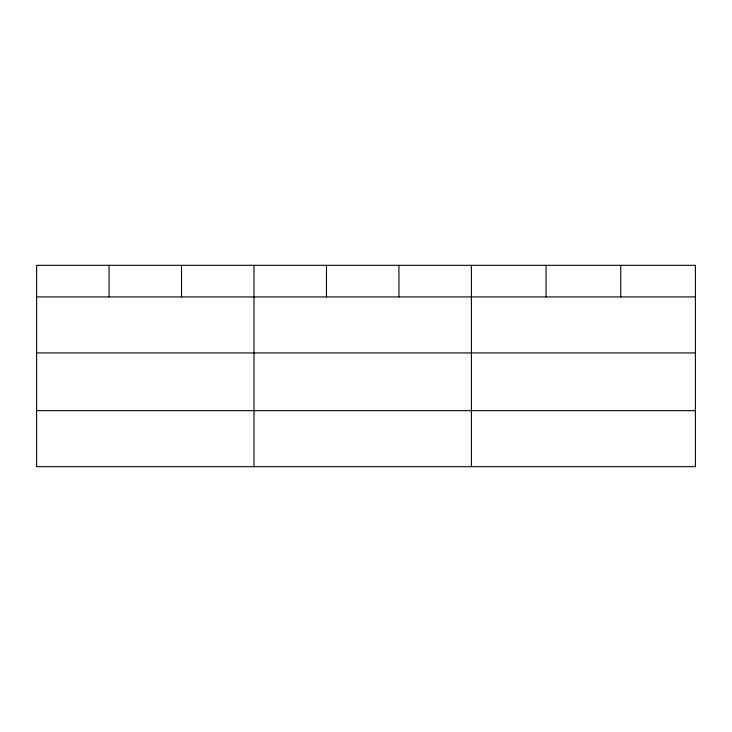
<?xml version="1.0" encoding="UTF-8"?>
<svg xmlns="http://www.w3.org/2000/svg" width="732" height="732" viewBox="0 0 732 732"><rect width="100%" height="100%" fill="white"/><g stroke="black" fill="none" stroke-linecap="round" stroke-linejoin="round"><path stroke-width="1.1" d="M695.4 352.943L695.4 265.323L36.6 265.323L36.6 466.677L695.4 466.677L695.4 352.943L36.6 352.943M36.6 296.927L695.4 296.927M36.6 410.661L695.4 410.661M620.736 265.323L620.736 296.927M546.072 265.323L546.072 296.927M471.408 265.323L471.408 466.677M398.94 265.323L398.94 296.927M326.472 265.323L326.472 296.927M254.004 265.323L254.004 466.677M181.536 265.323L181.536 296.927M109.068 265.323L109.068 296.927"/></g></svg>
